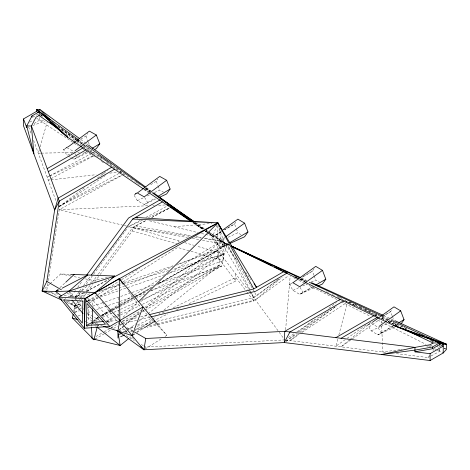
<?xml version="1.0" encoding="UTF-8"?>
<svg xmlns="http://www.w3.org/2000/svg" width="470" height="470" viewBox="0 0 470 470"><rect width="100%" height="100%" fill="white"/><g stroke="black" fill="none" stroke-linecap="round" stroke-linejoin="round"><path stroke-width="0.35" stroke-dasharray="2.35 1.76" d="M217.839 225.794L217.833 257.484L235.864 281.037L187.794 304.29M88.148 319.906L88.454 306.364M88.583 300.659L88.648 297.81L86.921 298.779M92.66 305.23L92.772 300.242L89.259 302.122M118.058 316.563L118.675 296.852M285.619 329.717L290.196 275.884M74.09 312.697L74.718 306.046L74.201 304.683M100.122 274.568L132.375 230.911L132.687 227.586L146.493 220.189M178.218 242.138L178.347 240.805M158.32 283.351L223.373 260.686L224.008 254.029L227.28 244.805L208.762 231.839M47.846 283.445L46.841 289.949L45.496 290.254M48.293 280.555L59.232 209.702L121.742 175.439M73.79 310.958L74.718 306.046L76.028 304.278M337.748 339.176L335.891 346.208L346.578 338.682M338.858 334.957L347.395 302.604M39.333 149.672L38.328 153.197L40.52 153.15M40.138 146.852L47.165 122.188M219.49 252.719L222.604 243.954M217.087 224.895L212.728 236.199L224.008 254.029L221.746 265.961L145.171 310.171M144.272 349.228L145.753 347.054L284.021 339.939M235.799 222.163L234.536 223.961L224.501 229.918M314.072 268.769L312.386 271.172L301.728 277.5M391.451 310.453L390.611 311.657L381.828 316.862M77.245 141.317L85.957 136.03L87.872 133.31M150.676 184.704L156.275 181.308L157.808 179.135M396.31 353.657L428.005 357.564L429.645 355.25M432.923 350.608L434.151 348.869M71.569 295.671L75.459 290.378M77.615 287.434L81.933 281.554M71.569 304.225L72.868 302.463M75.024 299.519L76.322 297.757M76.751 297.169L81.069 291.288M81.504 290.695L84.089 287.17M86.251 284.227L93.16 274.815M93.589 274.227L128.563 226.581L140.125 220.448M79.078 291.588L74.718 297.487L80.006 292.616M79.512 291L81.692 288.051M83.437 285.69L90.41 276.248M76.463 303.685L79.078 300.148M79.512 299.555L80.822 297.786M81.257 297.199L89.976 285.396M92.155 282.447L97.819 274.78M98.254 274.186L132.687 227.586L146.758 220.148M80.94 300.524L74.401 309.372L78.126 307.028M81.375 299.93L82.685 298.162M83.12 297.575L87.044 292.264M87.479 291.676L92.708 284.597M94.887 281.647L99.681 275.156M123.052 317.244L137.557 302.809M44.773 288.58L49.532 284.197M50.061 283.71L60.636 273.969L69.901 274.321M59.901 287.634L65.189 282.764M82.121 290.671L86.88 286.289M90.052 283.363L93.225 280.443L109.046 277.212M119.527 329.523L124.48 325.211M125.032 324.729L140.442 311.305M144.848 307.474L220.982 241.169L228.35 244.647M157.315 323.901L255.51 299.872L282.123 277.153M349.469 339.951L341.061 346.848L351.76 339.252M350.027 339.493L371.323 322.032M119.01 330.046L124.691 325.457M125.261 324.999L139.467 313.537M142.874 310.782L217.704 250.393L224.025 242.726L219.343 227.686M125.39 332.09L135.619 323.836M138.456 321.545L147.551 314.207M148.121 313.748L217.833 257.484M129.808 337.689L130.948 336.767M136.641 332.173L152.016 319.764M152.586 319.306L156.005 316.551M158.848 314.254L159.988 313.331M163.977 310.118L219.966 264.933L217.704 250.393L220.982 241.169L228.473 244.758M93.471 320.675L98.165 317.344M286.03 341.214L295.871 333.635M298.186 331.849L314.976 318.919M328.871 308.22L336.397 302.421M157.009 321.321L253.771 297.492L256.591 295.865L279.051 278.963M59.332 206.465L85.117 187.225M97.425 178.042L107.971 170.169M298.174 334.411L289.92 340.538L299.026 334.44M300.53 332.66L336.491 305.952M278.927 278.933L253.771 297.492L253.835 301.035L147.11 327.32M255.51 299.872L288.551 275.726M221.523 230.888L215.09 235.493L211.729 237.321L215.078 243.155L221.793 247.161L228.308 244.194M221.364 231.775L215.09 235.493L221.805 239.506L224.731 237.409M67.668 146.681L63.556 149.625L67.016 155.388L74.93 151.645M136.811 192.8L133.874 194.897L137.334 200.667L144.249 204.526L155.453 199.221M352.353 338.829L379.695 319.43M347.171 338.265L366.177 324.882M286.101 341.291L296.928 333.718M299.331 332.037L336.632 305.964M59.467 206.694L105.262 175.604M302.057 332.407L346.972 302.31M288.386 337.478L293.844 333.835M296.875 331.814L328.395 310.776M136.964 332.472L143.791 328.166M145.148 348.993L161.897 338.429M164.993 336.473L166.856 335.298L158.619 325.487M34.046 123.587L39.456 120.185L44.303 120.12M78.748 306.64L81.85 304.683M85.575 302.339L87.432 301.17M88.055 300.776L97.361 294.919M97.983 294.526L118.458 281.636M121.566 279.685L139.561 268.352M74.707 312.309L79.671 309.184M80.294 308.796L82.773 307.233M89.6 302.933L97.666 297.857M100.151 296.294L120.003 283.792M120.626 283.398L122.488 282.229M123.111 281.836L177.713 247.461L190.221 251.08M101.279 315.411L110.62 309.618M111.243 309.231L119.962 303.826M120.584 303.438L133.656 295.33M134.279 294.943L160.434 278.722M167.285 274.474L220.982 241.169L228.949 245.175M67.286 147.357L63.556 149.625L67.004 147.715L73.919 151.575L74.959 153.308M71.416 157.844L73.931 159.248L86.721 151.681M87.344 151.305L89.829 149.795M136.982 193.011L133.874 194.897L137.322 192.994M144.249 204.526L155.171 198.087M86.204 327.091L88.084 325.969M91.221 324.089L93.101 322.966M211.729 237.321L221.229 231.757M224.396 229.9L234.536 223.961L236.075 228.032M228.02 243.548L221.793 247.161L227.692 243.854M313.978 287.851L299.649 294.373L292.933 290.366L289.585 284.532L292.751 282.676M303.52 276.372L312.386 271.172L313.931 275.244M312.732 286.782L299.649 294.373L312.515 286.982M394.806 327.144L377.868 334.857L371.153 330.851L367.804 325.017L371.606 322.79M381.74 316.851L390.611 311.657L392.156 315.723M392.82 326.18L377.868 334.857L394.536 325.24M395.17 324.864L396.433 324.124M395.311 324.735L396.562 324.012M32.653 117.271L38.223 114.051M29.745 122.171L33.488 120.009M95.921 336.544L103.517 332.161M104.152 331.796L110.479 328.142M111.114 327.778L118.704 323.389M122.506 321.198L140.859 310.605M145.917 307.68L219.966 264.933L141.899 299.789M95.175 339.035L104.035 333.923M104.669 333.553L110.996 329.905M113.529 328.442L117.33 326.251M119.856 324.788L121.759 323.689M122.388 323.325L139.478 313.461M142.011 311.998L144.543 310.535M93.095 321.351L98.817 318.09M101.996 316.281L111.537 310.852M112.171 310.488L119.797 306.14M120.438 305.782L135.695 297.093M136.329 296.729L150.318 288.768M156.675 285.143L217.704 250.393L247.614 289.45M98.759 325.346L97.49 326.068L94.57 325.128M106.39 321.004L116.56 315.211M117.2 314.847L119.738 313.402M120.379 313.038L138.18 302.903M140.718 301.452L224.008 254.029L218.556 226.44M110.961 310.253L101.397 315.634L109.721 310.97M111.602 309.895L119.891 305.23M120.532 304.871L135.196 296.617M135.836 296.259L152.415 286.929M158.79 283.339L227.28 244.805L208.345 231.645M110.362 310.611L118.675 305.952M119.31 305.594L134.015 297.34M134.655 296.981L151.275 287.658M158.308 283.716L217.704 250.393L178.201 263.981M64.043 299.578L65.776 298.609M85.258 321.521L86.991 320.552M122.382 175.093L124.297 174.041M118.887 173.465L58.127 206.718L121.66 175.31M119.527 173.113L121.448 172.061M289.585 284.532L292.945 282.711M367.804 325.017L371.165 323.19L377.88 327.196L381.229 333.03M92.89 156.204L48.31 180.175L96.05 174.699M49.127 176.162L47.206 177.19L49.186 176.268M49.767 175.815L90.722 153.86M91.362 153.514L93.924 152.145M83.772 292.646L75.365 297.14L83.83 292.74M86.357 291.259L108.981 279.151M107.812 322.902L111.325 321.022L92.772 300.242M145.906 217.381L167.097 206.136M151.869 217.44L169.776 207.975M428.005 357.564L430.485 356.248M431.108 355.919L439.797 351.319L443.222 352.964M151.657 217.475L169.746 207.981M86.433 291.382L108.552 279.856M98.259 317.509L96.297 318.501L96.708 321.104M101.532 315.858L118.558 307.262M119.21 306.934L134.919 299.002M135.577 298.673L144.742 294.044M150.635 291.071L224.008 254.029L196.478 246.057M98.812 325.434L97.49 326.068L96.144 324.418M106.743 321.592L119.962 315.2M120.62 314.882L139.79 305.606M142.434 304.331L221.746 265.961L151.328 290.495M123.205 331.955L133.738 326.862M137.692 324.952L150.858 318.578M162.056 313.167L166.004 311.252M173.248 307.75L235.805 277.488L246.356 291.271M130.513 332.002L168.043 313.843M176.603 309.701L180.556 307.791M84.154 147.275L85.469 146.652M73.931 159.248L89.752 151.763M90.41 151.452L91.726 150.829M137.334 200.667L143.926 197.547M147.222 195.984L149.86 194.739M154.471 192.553L159.741 190.056L163.519 192.165M49.849 175.962L92.802 155.97M142.486 220.23L128.563 226.581L180.439 241.41M148.455 217.51L169.676 207.834M215.078 243.155L224.848 238.707M228.109 237.221L237.879 232.773L240.934 234.595M292.933 290.366L299.449 287.399M302.704 285.919L306.61 284.139M311.175 282.065L315.734 279.985L319.394 282.17M371.153 330.851L380.277 326.697M380.923 326.397L388.743 322.843M389.395 322.543L393.302 320.763M93.859 321.245L98.53 319.159M102.536 317.368L113.211 312.603M113.875 312.303L119.879 309.624M120.549 309.325L137.228 301.875M66.74 302.363L74.718 306.046L81.504 303.32M85.581 301.687L87.614 300.87M88.295 300.594L99.152 296.235M99.834 295.965L125.619 285.613M126.301 285.337L172.449 266.813M176.526 265.18L227.28 244.805L209.174 232.791M32.736 125.508L45.032 121.06M67.792 300.765L74.718 306.046L81.639 303.632M85.793 302.187L87.867 301.464M88.56 301.223L99.628 297.363M100.322 297.122L164.67 274.703M169.517 273.011L224.008 254.029L172.837 269.328M74.777 312.456L79.612 310.776M87.203 308.126L89.277 307.409M92.731 306.205L104.463 302.116M105.157 301.875L131.394 292.734M132.082 292.493L154.178 284.791M77.996 316.052L81.457 314.847M87.684 312.673L91.832 311.228M96.679 309.542L107.748 305.682M108.435 305.441L134.726 296.282M135.419 296.041L147.181 291.946M100.568 290.689L119.979 284.009M124.139 282.582L174.041 265.415M98.53 291.547L122.365 284.421M123.064 284.209L168.63 270.585M122.141 321.351L137.798 317.497M140.642 316.798L148.467 314.865M118.587 330.786L125.702 329.035M126.412 328.859L134.238 326.932M137.087 326.227L149.178 323.248M125.766 332.578L127.188 332.231M133.592 330.651L144.261 328.025M122.447 323.871L136.676 320.393M139.525 319.694L150.2 317.08M124.579 331.908L126.718 331.385M135.965 329.123L143.797 327.208M149.489 325.816L156.604 324.071M75.417 297.316L90.828 293.609M400.029 349.68L382.621 351.971L381.746 326.074M400.757 349.586L402.208 349.392M426.866 346.149L429.045 345.861M429.768 345.767L433.399 345.286M101.831 174.035L104.728 173.706M109.792 173.125L117.024 172.296M119.915 171.961L121.366 171.797M174.117 226.799L212.023 223.42M106.385 321.363L111.325 321.022M106.761 321.357L118.434 320.552M147.727 205.754L59.232 209.702L123.61 225.377M152.85 205.525L154.307 205.461M158.696 205.261L165.281 204.967M41.254 153.138L73.438 152.533M77.826 152.45L79.289 152.421M83.678 152.339L88.066 152.257M91.726 152.186L93.189 152.157M69.96 296.717L79.307 297.263M80.023 297.304L84.336 297.557M285.396 339.98L386.945 352.506M188.964 236.175L132.687 227.586L187.36 237.538M194.739 237.056L201.231 238.049M204.115 238.49L222.157 241.239L204.103 238.055M135.507 225.958L190.385 235.635M196.16 236.657L201.213 237.544M192.395 238.454L199.586 239.765M202.464 240.288L227.28 244.805L212.728 236.199L207.282 232.486M60.636 273.969L71.264 276.078M74.096 276.642L79.765 277.77M85.428 278.892L93.225 280.443M47.799 292.14L57.716 294.108M64.096 295.377L73.302 297.204M149.548 220.818L197.988 232.609M201.495 233.467L205.008 234.319M205.707 234.489L212.728 236.199L208.586 233.161M124.321 225.547L126.442 226.064M184.622 242.626L193.687 245.252M132.375 230.911L177.331 243.93M190.914 251.286L223.373 260.686M91.873 322.649L96.562 324.153M100.662 325.463L102.73 326.121M86.28 322.444L88.354 323.113M430.361 340.58L433.728 341.972M229.372 245.164L220.982 241.169L250.105 291.194M301.523 278.081L306.869 280.519M383.702 315.57L390.382 318.619M391.052 318.924L395.059 320.752M301.241 278.54L305.899 280.702M382.445 316.21L389.101 319.3M300.6 278.757L305.241 280.942M349.651 301.91L351.636 302.85M354.95 304.413L356.941 305.353M359.591 306.605L361.583 307.545M364.896 309.107L371.523 312.239M374.837 313.801L379.478 315.993M382.128 317.244L407.32 329.135L382.034 317.232M301.041 279.039L307.016 281.859M336.89 295.947L338.882 296.887M339.546 297.199L341.537 298.139M349.504 301.893L354.151 304.084M354.815 304.401L356.806 305.336M359.462 306.593L364.109 308.784M364.773 309.096L374.067 313.478M374.731 313.79L379.378 315.981M229.325 245.264L224.025 242.726L236.88 260.321M300.171 279.221L304.807 281.442M344.534 300.483L352.477 304.29M353.14 304.607L357.776 306.834M360.425 308.103L378.303 316.668M381.611 318.255L385.582 320.158M388.232 321.427L398.166 326.192M443.85 348.088L446.5 349.357M300.166 279.157L304.766 281.36M326.427 291.752L328.401 292.698M332.337 294.59L334.305 295.536M337.589 297.111L340.215 298.368M340.873 298.685L347.583 301.899M348.229 302.21L356.007 305.947M359.25 307.498L378.05 316.522M381.476 318.161L385.447 320.064M388.091 321.333L396.686 325.457M439.55 346.026L440.813 346.631M443.974 348.147L445.865 349.057M299.666 279.01L304.918 281.53M345.75 301.117L350.285 303.297M352.882 304.542L357.417 306.716M358.064 307.028L361.959 308.896M365.196 310.453L372.974 314.183M374.919 315.117L378.35 316.757M381.605 318.319L385.512 320.193M388.114 321.445L396.58 325.504M299.748 279.656L304.36 281.906M293.644 277.747L295.607 278.733M298.873 280.379L304.754 283.339M305.406 283.668L337.419 299.784M338.071 300.113L340.68 301.423M341.332 301.752L370.677 316.522M377.851 320.135L382.416 322.432M385.024 323.742L426.102 344.422M429.363 346.067L430.667 346.725M434.58 348.693L435.884 349.351M436.536 349.674L439.797 351.319L439.797 349.263M68.273 156.093L70.788 157.497M67.134 293.11L74.09 297.122M119.762 323.495L117.876 322.402L127.887 332.93M121.025 324.218L122.294 324.952M126.73 327.514L130.537 329.711M50.648 292.146L58.257 296.541M61.429 298.368L62.692 299.102M65.865 300.935L77.256 307.509M87.414 313.373L100.104 320.699M106.449 324.365L107.718 325.099M110.891 326.932L113.435 328.395M126.095 335.709L134.338 340.468M141.311 344.492L143.215 345.591M143.849 345.955L145.753 347.054M36.613 118.205L73.537 142.798M74.148 143.203L78.408 146.029M80.84 147.645L82.667 148.855M83.272 149.254L85.099 150.471M85.71 150.87L96.056 157.738M101.532 161.369L103.964 162.984M144.12 189.627L148.373 192.447M193.975 222.704L203.704 229.16M206.136 230.77L208.568 232.386M143.732 189.163L148.573 192.465M192.753 222.586L203.046 229.601M205.466 231.252L206.677 232.074M42.141 116.166L39.891 114.604L42.288 116.29M61.552 129.655L77.139 140.483M77.738 140.9L89.723 149.231M97.971 154.959L105.809 160.405M106.414 160.822L110.033 163.337M145.812 188.194L150.582 191.513M195.144 222.475L204.744 229.143M205.349 229.56L207.746 231.228M66.006 134.261L76.146 141.306M76.739 141.717L80.916 144.619M83.302 146.276L103.012 159.97M106.631 162.485L112.054 166.257M112.659 166.674L123.263 174.041M144.731 188.958L149.507 192.271M193.517 222.856L203.122 229.525M205.525 231.193L206.724 232.027M41.26 114.598L42.459 115.438L40.056 113.763M58.069 126.365L76.081 138.973M76.681 139.39L82.685 143.597M146.323 188.141L150.529 191.079M195.555 222.598L204.562 228.902M205.161 229.319L208.163 231.422M61.494 129.802L75.899 139.937M76.498 140.36L82.497 144.578M83.096 145.001L130.507 178.359M131.112 178.782L134.708 181.314M135.313 181.737L137.111 183M137.71 183.423L139.514 184.692M144.913 188.488L149.713 191.866M193.523 222.692L203.128 229.442M57.98 126.471L76.504 139.608M77.098 140.031L82.479 143.844M83.073 144.267L85.464 145.959M99.805 156.128L102.196 157.826M102.789 158.249L104.587 159.518M105.18 159.941L108.764 162.485M109.363 162.908L111.155 164.177M115.937 167.567L117.729 168.836M145.812 188.752L149.995 191.719M193.611 222.645L203.169 229.419M207.352 232.386L212.728 236.199L207.37 232.35M78.754 139.931L83.513 143.35M145.442 187.853L150.206 191.272M193.675 222.51L203.199 229.354M205.584 231.064L206.771 231.922M80.728 139.414L86.057 143.321M86.65 143.755L87.831 144.625M146.434 187.589L151.17 191.061M194.38 222.745L203.257 229.254M205.625 230.993L207.993 232.726M91.192 322.432L93.442 324.23M95.134 325.581L96.274 326.486M40.003 113.805L42.729 116.125M74.718 306.046L77.474 308.467M87.385 317.185L92.343 321.545M142.827 310.03L154.342 322.138M154.841 322.667L166.856 335.298M131.894 337.143L133.392 338.723M69.93 292.205L74.994 298.432M75.459 298.996L76.839 300.7M77.303 301.264L81.451 306.358M83.29 308.626L84.212 309.759M87.438 313.719L91.585 318.819M94.353 322.214L95.698 323.865M102.495 302.339L116.995 321.257M248.054 290.025L249.376 291.747M249.817 292.322L278.733 331.661M246.797 291.846L253.835 301.035M128.31 290.918L140.395 307.339M245.452 272.054L251.021 279.679M279.162 332.249L284.75 339.904M144.584 197.429L147.703 202.623M75.306 153.884L76.346 155.611M76.692 156.193L77.386 157.344M250.475 291.823L253.771 297.492L250.528 290.983M299.995 287.299L303.009 292.551M221.805 239.506L225.154 245.34M251.926 287.663L227.157 244.13L250.204 290.331M253.359 290.184L254.44 292.076M254.799 292.71L256.591 295.865M437.3 345.462L439.797 351.319M156.275 181.308L157.879 185.345M158.143 186.02L159.741 190.056M85.957 136.03L88.09 141.417M88.36 142.087L89.429 144.784M69.008 291.071L71.082 296.517M392.409 316.398L393.954 320.47M314.189 275.919L315.734 279.985M236.334 228.708L237.879 232.773M28.635 126.994L31.12 133.709M33.605 140.43L56.112 201.272M96.808 321.756L97.12 323.713M91.274 323.853L91.433 326.685M381.575 321.039L381.646 323.196M235.74 273.94L235.864 281.037M439.797 344.469L439.797 346.525M39.456 117.447L39.456 120.185M98.212 317.426L96.297 318.501L98.212 317.426M229.354 245.193L224.025 242.726L229.337 245.228M433.828 341.655L430.514 340.092L433.822 341.655M206.724 231.98L205.525 231.134L206.753 231.963"/><path stroke-width="0.7" d="M134.373 329.464L143.05 306.951L109.798 326.456L84.324 328.219L84.935 298.603L119.251 278.604L158.161 324.94M84.4 328.213L85.064 298.679L95.028 292.593L217.857 222.903L256.591 287.305L254.023 283.786M86.415 325.469L86.915 303.373L105.468 324.153L86.415 325.469L92.273 322.338L103.565 321.556M92.273 322.338L92.578 308.796M119.204 280.067L119.251 278.604L123.134 283.88M143.127 188.752L67.469 137.175L39.456 111.625L32.031 115.914L26.737 125.966L33.881 153.837L31.425 125.984L36.031 117.242L39.028 115.514L39.891 109.469L36.613 109.651L36.613 111.361L38.323 112.547M62.081 300.218L42.13 291.018L54.643 209.967L58.127 198.158L112.025 167.038M47.094 291.999L42.13 291.018L46.841 281.395L59.232 201.142L31.425 125.984L26.737 125.966L26.737 127.681L23.5 118.934L36.613 111.361M395.059 320.752L446.5 344.222L446.5 349.357L443.222 352.964L430.109 360.531L284.291 342.554L143.908 349.774L145.753 338.494L131.165 330.075M95.175 339.035L93.912 339.769L72.462 317.978L73.126 314.471M93.912 339.769L97.308 326.756M103.418 326.339L117.876 330.962L143.908 349.774L132.005 335.603L133.321 332.19M222.11 230.47L237.902 219.155L244.617 223.168L247.96 231.98L244.594 236.78L230.259 243.307M322.473 270.379L299.66 286.718L292.945 282.711L315.758 266.367L322.473 270.379L325.816 279.192L322.449 283.992L317.885 286.071M401.092 323.877L404.036 319.671L400.693 310.858L393.978 306.851L372.334 322.349M68.185 146.846L89.406 131.136L96.321 135.002L99.787 143.75L96.344 148.643L95.022 149.266M166.638 180.274L144.237 196.854L137.322 192.994L159.724 176.415L166.638 180.274L170.105 189.028L166.662 193.916L159.412 197.353M86.68 275.079L128.563 218.021L160.241 199.732M91.28 275.067L132.687 219.026L162.279 201.941M138.597 301.781L217.857 222.903L253.771 288.933L283.986 271.49L282.67 270.855M42.13 291.018L55.672 291.535L57.787 289.585M65.718 282.282L74.178 274.486M84.324 328.219L59.05 297.152L69.008 291.071L87.72 275.003L62.081 288.228M70.612 274.351L114.803 276.037L95.028 292.593L69.008 291.071L55.672 291.535L61.447 295.93M128.674 338.606L120.132 345.497L92.126 338.735L91.474 327.396M75.1 150.706L96.321 135.002M225.9 236.569L244.617 223.168M379.049 326.362L400.693 310.858M119.251 278.604L119.891 320.452L117.876 330.962L132.005 335.603L134.485 334.035M144.407 327.778L154.953 321.122M92.32 148.285L99.787 143.75M158.284 196.201L170.105 189.028M229.589 242.737L247.96 231.98M315.681 285.125L325.816 279.192M398.971 322.637L404.036 319.671M47.206 168.63L83.231 147.833M48.31 171.615L86.081 149.807M114.874 169.018L59.232 201.142L54.643 209.967L23.5 125.778L23.5 118.934M340.392 299.22L284.75 331.344L145.753 338.494M343.817 300.865L289.92 331.985L284.291 342.554L284.75 331.344L414.934 347.395L430.068 344.739L433.064 343.012L439.797 342.759L446.5 344.222L443.222 344.404L391.099 320.223M335.891 337.648L374.29 315.482M341.061 338.288L377.715 317.127M414.957 351.819L432.371 348.758L439.797 344.469L443.222 346.114L430.109 353.687L414.957 351.819L414.934 347.395L381.505 354.539L414.957 350.103L432.371 347.048L439.797 342.759L443.222 344.404L443.222 352.964M111.807 278.164L217.857 222.903L221.311 229.378M55.672 291.535L58.879 289.878M120.631 336.779L124.585 334.869M69.008 291.071L114.803 276.037M149.178 314.694L253.771 288.933M118.652 334.329L122.206 333.453M150.911 316.909L255.51 291.318L287.193 273.029L284.626 271.795M216.4 223.033L217.857 222.903L218.497 224.954M132.687 219.026L217.857 222.903L135.507 217.399L137.616 217.91M59.05 297.152L85.064 298.679M84.923 298.667L109.798 326.456M72.462 317.978L77.991 319.764M305.676 282.546L393.249 325.264L423.676 336.097M426.443 337.084L446.5 344.222M420.251 336.408L393.249 325.264L439.691 342.765M393.249 325.264L439.797 342.759L439.797 344.469M231.375 246.074L300.859 277.776M311.545 282.652L383.032 315.264M231.352 246.121L299.907 277.923M309.225 282.247L381.781 315.899M231.663 246.209L255.527 257.478M256.855 258.101L259.505 259.352M231.328 246.168L249.259 254.623M252.578 256.185L253.906 256.814M231.311 246.215L233.96 247.484M235.282 248.119L239.917 250.34M231.769 246.339L239.018 249.817M242.309 251.397L243.63 252.032M271.466 265.485L231.275 246.204L298.432 279.016M274.762 267.066L281.354 270.226M295.072 276.807L297.04 277.752M407.002 330.504L433.064 343.012M46.841 281.395L61.429 289.814M116.607 330.228L121.025 332.778M149.783 193.293L191.543 221.758M39.456 111.625L36.613 109.651L78.155 139.502M163.108 200.214L174.129 207.875M175.334 208.709L193.94 221.64M39.028 115.514L58.257 128.874M167.108 204.503L168.906 205.754M170.105 206.589L191.719 221.605M158.331 196.542L194.357 221.758M85.898 145.065L144.848 187.424M151.992 192.559L192.483 221.652M79.547 138.55L39.891 109.469L50.613 120.244M88.425 145.06L145.248 186.725M153.537 192.8L192.6 221.446M97.408 327.39L120.132 345.497L117.876 330.962L117.999 338.053M49.82 122.159L67.469 137.175L51.635 121.272M39.451 111.69L67.469 137.175M140.9 346.613L143.908 349.774M72.004 300.072L83.073 313.672M132.005 335.603L119.891 320.452L95.028 292.593L95.904 293.744M432.371 347.048L432.371 348.758M430.109 353.687L430.109 360.531M32.031 115.914L32.031 117.059M82.879 301.041L82.373 323.137L63.468 299.901L82.879 301.041"/></g></svg>
